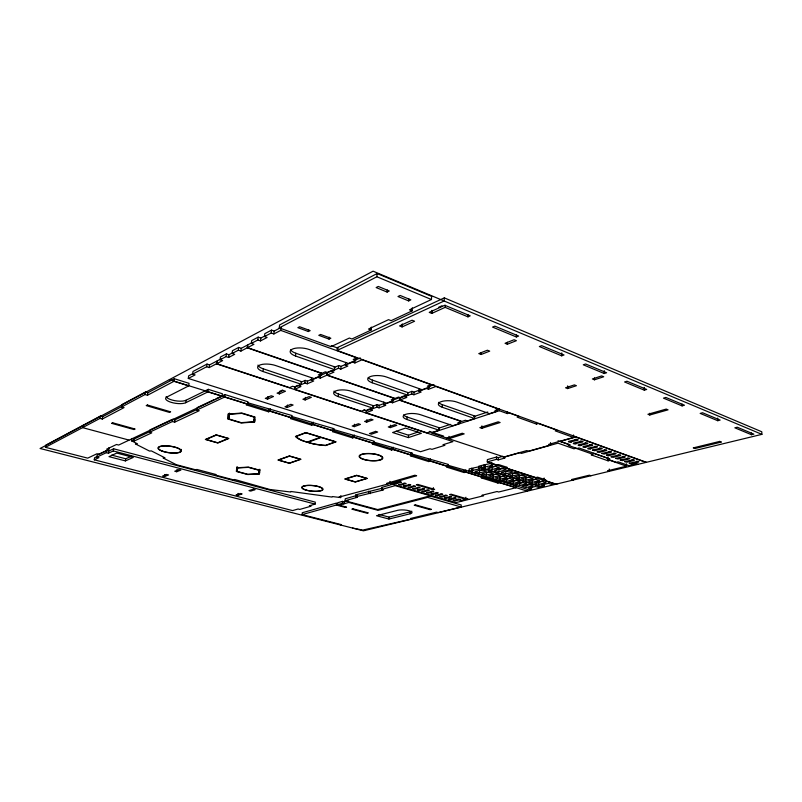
<?xml version="1.0" encoding="UTF-8"?>
<svg xmlns="http://www.w3.org/2000/svg" width="802" height="802" viewBox="0 0 802 802"><rect width="100%" height="100%" fill="white"/><g stroke="black" fill="none" stroke-linecap="round" stroke-linejoin="round"><path stroke-width="1.2" d="M609.259 469.02L609.239 471.315L607.625 470.754L626.492 466.173L626.492 463.837M638.181 464.308L636.557 463.726L628.798 465.611L618.131 461.832L616.217 462.313L607.896 459.376L607.916 457.01M626.492 466.173L610.021 460.348L608.106 460.829L608.127 458.473L593.51 453.3M604.257 373.521L583.295 364.8L585.64 363.998L606.613 372.74L604.257 373.521L604.287 370.684M594.452 379.797L592.407 378.955L601.64 375.917L603.695 376.76L594.452 379.797L594.472 377.932M550.553 442.624L550.493 445.04L548.698 444.418L573.49 437.441L573.54 434.975M567.626 388.589L565.58 387.787L574.382 384.89L576.417 385.712L567.626 388.589L567.676 385.852M561.681 355.817L539.365 346.534L541.691 345.662L564.017 354.975L561.681 355.817L561.741 352.91M557.881 483.746L554.593 483.636L544.077 480.238L544.127 478.032M492.448 463.055L481.621 465.451L481.521 467.706L541.611 486.794L544.247 486.152L544.307 483.967M538.784 484.408L534.573 483.065L541.871 481.25L546.092 482.614L538.784 484.408L538.844 482.223L536.738 481.551M479.766 466.594L469.19 468.919L469.08 471.145L528.949 489.872L531.525 489.24L531.586 487.085M532.297 482.343L528.047 480.989L535.335 479.155L539.586 480.518L532.297 482.343L532.358 480.147L536.528 479.095M550.493 445.04L528.578 451.175L526.794 450.574L504.057 456.97L431.426 433L499.345 410.714L507.315 413.581L509.24 412.96L519.084 416.519L517.15 417.13L536.438 424.078L536.478 422.393M228.059 419.045L228.209 414.053L241.833 413.03L255.086 417.07L254.585 422.022L241.171 422.975L228.059 419.045L228.44 413.632M525.741 480.248L533.029 478.413L528.729 477.03L521.46 478.884L525.741 480.248L525.811 478.052L530.663 476.809M526.072 487.536L521.871 486.212L528.999 484.448L533.2 485.781L526.072 487.536L526.142 485.37L524.037 484.709M253.993 419.356L253.723 421.762L241.201 422.654L228.951 418.985L229.101 414.323L241.813 413.371L254.174 417.14M519.606 485.501L526.724 483.726L522.483 482.383L515.365 484.177L519.606 485.501L519.676 483.335L523.235 482.433M229.352 413.06L228.951 418.985M389.952 481.34L389.802 483.466L455.997 502.593L483.546 495.766L481.942 495.285L497.07 491.516L498.674 492.007L515.866 487.746L515.937 485.591L500.769 480.839M519.135 478.142L526.403 476.278L522.072 474.884L514.804 476.769L519.135 478.142L519.205 475.937L522.844 474.995M516.338 336.96L518.643 336.048L494.844 326.123L492.548 327.076L516.338 336.96L516.408 334.975M512.468 476.017L519.726 474.132L515.345 472.719L508.097 474.634L512.468 476.017L512.548 473.802L516.167 472.849M513.079 483.456L520.187 481.661L515.907 480.308L508.809 482.112L513.079 483.456L513.15 481.28L517.891 480.067M507.315 413.581L507.375 411.867M505.731 473.872L512.979 471.967L508.558 470.543L501.32 472.468L505.731 473.872L505.821 471.646L510.643 470.363M506.493 481.39L513.591 479.566L509.26 478.203L502.182 480.037L506.493 481.39L506.573 479.205L510.122 478.283M498.293 457.601L496.528 457.02L487.365 459.616L487.265 461.902L496.438 459.325L498.202 459.907L498.293 457.601L502.814 456.318M497.942 483.065L498.022 480.889L499.606 480.478L499.516 482.654L497.942 483.065L481.23 477.872L482.804 477.451L482.894 475.255L447.927 465.25M498.944 471.706L506.172 469.772L501.711 468.338L494.493 470.293L498.944 471.706L499.024 469.471L503.846 468.167M499.846 479.305L506.924 477.461L502.563 476.087L495.496 477.942L499.846 479.305L499.937 477.11L504.648 475.867M507.345 344.238L516.408 340.7L514.082 339.737L505.029 343.296L507.345 344.238L507.425 342.274M492.077 469.521L499.295 467.566L494.794 466.112L487.586 468.097L492.077 469.521L492.177 467.275L495.776 466.283M493.14 477.2L500.207 475.335L495.806 473.942L488.749 475.827L493.14 477.2L493.23 474.995L497.942 473.741M438.694 402.313A11.098 3.89 3 0 0 442.273 404.629L474.754 416.027L474.644 418.554L442.133 407.195A11.108 3.87 3 0 1 441.08 401.672A11.108 3.87 3 0 1 456.779 402.053L489.451 413.682L497.029 411.195L497.1 409.471M496.438 459.325L496.528 457.02M499.345 410.714L499.415 408.99M486.373 475.075L493.42 473.19L488.979 471.787L481.942 473.691L486.373 475.075L486.463 472.869L489.992 471.917M481.521 467.706L492.358 465.33L491.305 464.99L491.405 462.724M478.624 468.508L481.2 467.797L481.3 465.541L478.724 466.263L478.624 468.508L479.666 468.839L469.08 471.145M484.117 466.985L484.218 464.729M485.16 467.315L485.26 465.06M481.1 354.494L489.691 351.136L487.385 350.213L478.794 353.592L481.1 354.494L481.18 352.579M479.546 472.939L486.573 471.025L482.092 469.601L475.065 471.536L479.546 472.939L479.646 470.714L484.328 469.431M481.812 428.308L500.107 422.524L498.162 421.832L479.877 427.636L481.812 428.308L481.922 425.832M471.606 470.443L471.716 468.218M472.649 470.774L472.749 468.538M352.589 528.067L362.755 530.092L412.118 518.874L410.584 518.463L436.519 512.157L438.062 512.588L461.12 507.004L461.22 504.989L428.96 495.686M411.687 453.932L448.308 464.428L448.188 466.674L446.644 467.125L464.137 472.558L464.248 470.343M464.137 472.558L465.701 472.127L465.802 469.902M465.912 497.23L465.812 499.295L449.691 494.573L451.125 494.202L468.849 499.405M403.596 414.875A10.667 3.609 3.7 0 0 407.205 417.05L439.245 427.777L439.105 430.223L407.045 419.536A10.677 3.589 3.7 0 1 405.581 414.373A10.677 3.589 3.7 0 1 420.629 414.754L452.869 425.702L459.897 423.396L460.027 420.9M467.967 316.85L470.233 315.858L444.789 305.251L429.21 312.369L431.777 313.422L445.12 307.356L467.967 316.85L468.067 314.805M448.95 436.338L448.819 438.744L464.178 433.892L462.253 433.24L446.914 438.113M445.12 307.356L445.24 305.281M442.133 407.195L442.273 404.629M373.682 442.062L412.068 453.1L411.917 455.386L410.393 455.857L428.729 461.561L430.273 461.1L430.403 458.834M433.22 489.741L434.644 489.36L417.792 484.408L416.378 484.809L433.22 489.741L433.341 487.636M444.308 297.863L444.128 300.991L337.051 350.444L337.311 347.617L444.308 297.863L761.8 431.777L761.9 434.353L363.426 530.824L40.1 448.488L373.08 271.176L761.9 434.353M259.938 469.37L259.387 473.942L247.758 474.533L236.45 471.476L236.68 467.756L248.47 467.125L259.868 470.253M419.125 388.619L418.965 391.266L426.293 388.499L428.479 389.281L428.649 386.614M368.298 377.562A11.579 4.271 4.3 0 0 372.409 380.108L407.907 392.569L407.737 395.185L372.198 382.775A11.589 4.251 4.3 0 1 370.133 376.649A11.589 4.251 4.3 0 1 386.404 376.99L422.173 389.732L429.571 386.935L429.732 384.258M428.729 461.561L428.87 459.295M236.851 466.874L236.45 471.476M412.298 307.808L412.098 310.875L409.491 309.823L431.436 299.517L431.626 296.379L377.12 273.522L279.587 324.97L279.266 327.888L331.046 346.654L349.371 338.043L351.908 338.985L371.075 330.033L371.316 327.086M431.777 313.422L431.967 310.354M259.166 469.32L258.635 473.741L247.778 474.293L237.232 471.436L237.623 467.005M410.213 513.761A8.11 2.075 3.9 0 0 409.07 510.754A8.11 2.075 3.9 0 0 397.652 510.323L376.509 515.726L388.95 519.034L410.213 513.761L410.343 511.806A8.11 2.085 3.9 0 0 411.827 511.185M408.378 437.601L421.361 433.301L405.501 428.098L392.609 432.519L408.378 437.601L408.539 435.215L417.972 432.057M399.957 397.471L399.777 400.058L406.784 397.431L404.629 396.679L411.737 393.993L411.907 391.356L414.083 392.128L420.268 389.782M411.737 393.993L413.902 394.754L414.083 392.128M407.045 419.536L407.205 417.05M408.679 300.91L410.865 299.868L400.148 295.457L397.972 296.519L408.679 300.91L408.82 298.835M332.64 429.25L374.053 441.2L373.872 443.536L372.369 444.047L391.607 450.022L391.777 447.716M391.607 450.022L393.13 449.531L393.291 447.225M402.083 326.925L414.594 321.231L412.048 320.219L399.546 325.933L402.083 326.925L402.293 323.938M388.95 519.034L389.08 517.13L410.343 511.806M383.787 402.053L383.597 404.609L390.384 402.053L392.529 402.784L399.426 400.188L399.607 397.602L393.862 399.777M390.303 427.606L396.769 425.351L394.744 424.689L388.288 426.955L390.303 427.606L390.484 425.17M392.529 402.784L392.719 400.208M334.023 391.105A11.138 3.95 5 0 0 338.464 394.013L373.371 405.712L373.171 408.238L338.243 396.599A11.148 3.92 5 0 1 335.797 390.895A11.148 3.92 5 0 1 351.366 391.256L386.544 403.185L393.381 400.609L393.571 398.023M382.313 488.217L355.968 494.774L355.797 496.799L383.356 489.952L381.662 489.471L381.812 487.395L394.193 483.857M370.233 493.661L370.384 491.616M366.143 410.263L365.943 412.769L372.449 410.333L370.313 409.622L376.91 407.135L377.1 404.599L379.236 405.311L383.697 403.627M387.125 292.068L389.291 290.986L378.273 286.454L376.128 287.557L387.125 292.068L387.286 289.973M376.91 407.135L379.045 407.847L379.236 405.311M368.539 493.19L368.699 491.135M279.266 327.888L376.86 276.75L377.12 273.522M366.684 422.123L373.04 419.807L370.965 419.125L364.619 421.451L366.684 422.123L366.885 419.667M372.198 382.775L372.409 380.108M291.868 416.519L334.113 428.709L333.903 431.095L332.429 431.636L352.649 437.922L352.84 435.556M354.253 426.654L360.429 424.408L358.364 423.747L352.198 426.002L354.253 426.654L354.454 424.238M352.649 437.922L354.133 437.391L354.324 435.035M342.504 501.38L337.712 502.734L337.542 504.699L342.344 503.355L342.504 501.38L344.158 501.821L348.038 500.729M345.642 362.454L345.401 365.201L352.489 362.083L354.885 362.945L355.116 360.178L360.268 357.903M290.665 349.782A12.17 4.682 6.1 0 0 295.798 353.221L334.765 366.895L334.514 369.622L295.507 355.998A12.18 4.662 6.1 0 1 292.229 349.181A12.18 4.662 6.1 0 1 309.131 349.482L348.449 363.486L355.587 360.339L355.827 357.552M344.158 501.821L343.988 503.796L342.344 503.355M381.662 489.471L395.175 485.641L430.333 495.786L377.722 509.581L345.091 500.759L345.261 498.764L356.519 495.556M302.113 514.623L336.349 505.029L336.519 503.075L302.294 512.739L302.113 514.623L341.462 524.658L340.339 524.949M149.954 431.566L133.914 439.105L131.769 438.524L131.438 440.749L137.272 443.727L135.388 443.897L149.493 451.065L151.357 450.904L164.961 457.832L163.117 457.992L176.29 464.679L195.808 469.852L196.881 469.441L215.999 474.513L214.916 474.914L233.613 479.877L234.715 479.486L269.823 489.471L290.685 492.017L290.936 491.486L332.048 497.08L332.379 496.558L340.69 497.581L340.86 495.566M330.825 370.895L327.447 372.379L327.196 375.065L333.953 372.108L331.587 371.286L338.434 368.268L340.82 369.11L341.061 366.374L346.043 364.178M338.434 368.268L338.685 365.542L341.061 366.374M338.243 396.599L338.464 394.013M329.051 339.106L330.875 338.233L320.589 334.454L318.775 335.336L329.051 339.106L329.231 337.181M320.219 378.123L326.865 375.216L327.116 372.529L320.469 375.456L320.219 378.123L317.873 377.321L311.336 380.198L311.597 377.541M94.255 459.817L292.61 510.593L298.123 508.999L299.768 509.43L311.026 506.192L309.372 505.751L315.116 504.097L315.296 502.142L113.633 448.779L108.761 451.065L106.666 450.513L97.172 454.995L96.841 457.12L98.907 457.651L94.255 459.817L94.586 457.711L97.373 456.408M257.983 365.07A11.699 4.301 6.6 0 0 263.357 368.85L301.532 381.642L301.261 384.268L263.056 371.537A11.709 4.281 6.6 0 1 259.457 365.211A11.709 4.281 6.6 0 1 275.597 365.532L314.113 378.604L320.7 375.707L320.95 373.03M247.678 402.734L292.118 415.576L291.868 418.012L290.434 418.594L311.697 425.2L311.928 422.784M311.697 425.2L313.151 424.639L313.382 422.223M305.161 399.957L311.336 397.371L309.081 396.639L302.915 399.236L305.161 399.957L305.412 397.411M298.053 385.341L294.935 386.714L294.665 389.321L300.91 386.584L298.585 385.812L304.91 383.025L307.246 383.807L307.507 381.171L311.788 379.286M253.723 421.762L254.224 417.04M308.369 331.527L310.173 330.625L299.627 326.745L297.833 327.657L308.369 331.527L308.57 329.582M304.91 383.025L305.171 380.389L307.507 381.171M287.196 407.496L293.091 405.02L290.865 404.308L284.971 406.794L287.196 407.496L287.447 405M295.507 355.998L295.798 353.221M279.407 393.902L285.442 391.236L283.136 390.484L277.101 393.15L279.407 393.902L279.677 391.336L282.695 389.993M216.039 398.724L224.891 394.544L247.898 401.742L247.607 404.228L246.214 404.85L268.61 411.807L270.023 411.215L270.294 408.749M264.48 336.539L271.216 333.01L273.873 333.963L280.74 330.384L281.051 327.487L274.184 331.076L271.537 330.123L264.8 333.672L264.48 336.539L267.116 337.472L260.48 340.92L257.853 339.998L251.347 343.406L251.678 340.579L258.184 337.151L260.8 338.073L265.221 335.767M273.873 333.963L274.184 331.076M258.635 473.741L258.866 471.636M259.387 473.942L259.617 471.837M267.607 399.095L273.462 396.519L271.166 395.787L265.322 398.373L267.607 399.095L267.878 396.569M268.61 411.807L268.881 409.351M263.056 371.537L263.357 368.85M271.216 333.01L271.537 330.123M254.585 422.022L254.856 419.626M237.853 495.345L242.114 493.942L240.349 493.481L236.099 494.894L237.853 495.345L238.084 493.37M257.853 339.998L258.184 337.151M260.48 340.92L260.8 338.073M237.232 471.436L237.472 469.33M232.149 353.441L238.334 350.203L240.921 351.086L247.227 347.807L247.547 345.01L241.252 348.309L238.665 347.426L232.48 350.685L232.149 353.441L234.715 354.314L228.62 357.481L226.064 356.619L220.069 359.757L220.41 357.03L226.395 353.882L228.961 354.745L233.021 352.619M334.514 369.622L327.717 372.619L325.341 371.797L321.993 373.281L247.537 347.647L247.868 344.85L252.149 342.614M238.334 350.203L238.665 347.426M240.921 351.086L241.252 348.309M226.064 356.619L226.395 353.882M82.556 427.636L82.927 425.351L45.764 445.16L45.393 447.315L82.556 427.636L129.122 440.118L222.064 396.278L222.375 393.752L208.269 389.341L186.024 400.248A10.777 3.539 8 0 1 174.906 400.689A10.777 3.539 8 0 1 166.104 396.679M228.62 357.481L228.961 354.745M213.833 399.767L197.232 407.606L196.921 410.043L224.58 397.06L224.891 394.544M192.63 374.103L206.655 366.765L209.182 367.587L216.42 363.817L216.761 361.121L209.522 364.91L207.006 364.088L192.981 371.466L192.63 374.103L195.117 374.895L188.29 378.444L188.64 375.837L192.54 373.802M295.136 387.025L292.66 386.263L289.562 387.637L216.72 363.667L217.061 360.97L220.991 358.915M209.182 367.587L209.522 364.91M122.265 406.313L102.656 416.709L100.35 416.068L83.127 425.25L82.756 427.526L99.979 418.403L102.285 419.045L124.079 407.576L121.724 406.895L122.094 404.479L145.423 392.038L147.839 392.759L174.325 378.724L189.051 383.336L188.711 385.892L166.816 397.04A10.787 3.519 7.9 0 0 171.257 402.363A10.787 3.519 7.9 0 0 185.693 402.724L207.939 391.887L208.269 389.341M206.655 366.765L207.006 364.088M176.701 471.736L180.851 470.112L178.906 469.601L174.766 471.235L176.701 471.736L176.971 469.661M185.693 402.724L186.024 400.248M164.54 476.518L168.54 474.944L166.626 474.453L162.626 476.027L164.54 476.518L164.821 474.483M171.668 419.677L149.904 429.952L149.573 432.248L172.43 421.521L172.751 419.165L174.986 419.807L197.282 409.341M172.43 421.521L174.666 422.173L174.986 419.807M121.724 406.895L145.062 394.534L147.478 395.256L173.964 381.311L174.325 378.724M147.478 395.256L147.839 392.759M145.062 394.534L145.423 392.038M131.438 440.749L133.583 441.331L133.914 439.105M125.393 460.899L133.282 457.411L116.771 453.07L109.012 456.649L125.393 460.899L125.703 458.784L131.348 456.278M96.841 457.12L106.335 452.669L108.42 453.21L113.293 450.945L113.633 448.779M106.335 452.669L106.666 450.513M45.393 447.315L87.709 458.142L97.022 453.731L99.107 454.273L108.731 449.742L109.062 447.566M108.42 453.21L108.761 451.065M99.979 418.403L100.35 416.068M102.285 419.045L102.656 416.709M216.72 363.667L222.625 360.599L220.069 359.757M247.537 347.647L253.953 344.309L251.347 343.406M128.911 440.218L118.656 445.05L116.531 444.488L106.616 449.18L108.731 449.742M412.098 310.875L391.125 320.67L388.539 319.657L368.519 329.051L371.075 330.033M133.583 441.331L151.758 432.849L149.573 432.248M174.666 422.173L199.197 410.724L196.921 410.043M438.634 307.306L441.962 305.773M300.95 382.263L305.171 380.389M334.113 367.567L338.685 365.542M294.986 387.035L301.261 384.268M307.246 383.807L313.682 380.99L311.336 380.198M340.82 369.11L347.797 366.053L345.401 365.201M354.885 362.945L362.093 359.787L431.115 384.729L427.376 386.143L429.571 386.935M372.709 406.263L377.1 404.599M407.847 392.9L411.907 391.356M364.499 410.002L361.271 411.236L294.665 389.321M367.226 409.852L370.474 408.629M401.13 397.03L404.629 395.697M429.712 386.213L433.972 384.599M373.171 408.238L366.634 410.714L364.008 409.792M407.737 395.185L400.679 397.852L398.514 397.1L395.025 398.424L327.196 375.065M379.045 407.847L385.732 405.341L383.597 404.609M413.902 394.754L421.14 392.038L418.965 391.266M428.479 389.281L435.937 386.474L498.854 409.21L495.024 410.474L497.029 411.195M438.594 428.258L450.293 424.388M473.701 416.649L487.746 411.997M430.413 431.787L427.085 432.89L365.943 412.769M432.368 432.438L439.105 430.223M474.644 418.554L467.396 420.93L465.411 420.248L461.832 421.421L399.777 400.058M410.544 453.571L412.068 453.1M644.327 390.173L646.693 389.451L626.953 381.221L624.588 381.973L644.327 390.173L644.317 387.406M536.438 424.078L538.373 423.496L557.159 430.283L555.205 430.844L573.49 437.441M389.802 483.466L416.629 475.746L414.875 475.225L386.704 483.355L388.429 483.857L339.005 497.12L340.69 497.581M345.091 500.759L357.481 497.26L355.797 496.799M649.77 414.995L668.056 409.842L666.221 409.09L647.946 414.263L649.77 414.995L649.76 413.241M682.091 405.882L684.467 405.21L665.85 397.451L663.485 398.143L682.091 405.882L682.061 404.078M498.202 459.907L504.989 458.002L503.225 457.421L519.696 452.789L521.47 453.391L557.981 443.165L573.931 448.789L575.836 448.278L593.139 454.393L591.234 454.884L608.106 460.829M339.196 505.14L348.85 502.443L378.073 510.333L427.636 497.39L461.12 507.004M491.305 464.99L493.952 464.258L554.252 483.716L551.565 484.368L548.347 483.335L541.039 485.13L544.247 486.152M717.75 420.709L720.126 420.088L702.552 412.749L700.176 413.401L717.75 420.709L717.69 418.073M607.896 459.376L609.821 458.884L578.994 447.967L577.089 448.478L568.277 445.371L570.182 444.839L560.357 441.361L575.806 437.02L646.051 462.403M467.255 498.934L460.077 500.729L461.671 501.19M544.077 480.238L545.751 479.827L537.551 477.17L535.876 477.591L505.551 467.807L507.215 467.355L498.563 464.558L496.899 465.02L487.265 461.902M526.142 485.37L530.894 484.187M538.844 482.223L543.014 481.19M751.484 434.724L753.86 434.153L737.228 427.215L734.853 427.817L751.484 434.724L751.424 433.01M237.452 467.967L248.44 467.376L259.076 470.303M111.678 455.125L125.703 458.784M113.293 450.945L315.116 504.097M336.349 505.029L345.361 507.435L346.554 507.105L337.542 504.699M378.915 514.413L389.08 517.13M355.968 494.774L357.642 495.235M169.372 379.657L527.345 491.145M173.964 381.311L188.711 385.892M207.939 391.887L222.064 396.278M224.58 397.06L247.607 404.228M270.023 411.215L291.868 418.012M313.151 424.639L333.903 431.095M354.133 437.391L373.872 443.536M393.13 449.531L411.917 455.386M430.273 461.1L448.188 466.674M465.701 472.127L482.804 477.451M499.516 482.654L515.866 487.746M482.523 476.047L498.022 480.889M188.29 378.444L420.569 451.716L430.052 448.759L431.927 449.351L444.879 445.331L442.995 444.719L452.94 441.611L216.42 363.817M491.035 474.303L493.23 474.995M504.418 478.523L506.573 479.205M531.525 489.24L528.317 488.238L535.455 486.493L538.663 487.506L541.29 486.874L481.2 467.797M489.932 466.553L492.177 467.275M496.799 468.759L499.024 469.471M396.158 431.205L408.539 435.215M573.31 480.017L571.706 479.486L589.37 475.185L590.984 475.736M429.321 431.376L443.566 436.087M320.7 375.707L318.334 374.895L321.652 373.431L247.227 347.807M393.381 400.609L391.226 399.867L394.674 398.554L326.865 375.216M459.897 423.396L457.922 422.714L461.471 421.541L399.426 400.188M558.032 440.739L569.42 444.769M355.587 360.339L353.181 359.466L356.79 357.872L280.74 330.384M337.051 350.444L646.442 462.313M331.306 345.732L338.324 348.279M376.86 276.75L431.436 299.517M181.302 449.401A11.769 3.378 7.5 0 1 180.229 450.102M592.488 450.123L594.693 450.714L601.279 448.98A1.634 0.501 0.6 0 0 601.811 448.198A1.634 0.501 0.6 0 0 599.204 448.238L599.726 448.428L592.488 450.123M597.199 451.807L599.395 452.388L605.981 450.674C608.959 449.932 602.974 449.23 604.437 450.123L597.199 451.807M601.881 453.471L604.066 454.052L610.663 452.358C613.64 451.626 607.675 450.914 609.129 451.807L601.881 453.471M606.533 455.125L608.708 455.696L615.304 454.022C618.282 453.3 612.337 452.589 613.781 453.471L606.533 455.125M611.144 456.769L613.309 457.34L619.906 455.676C622.893 454.965 616.969 454.253 618.392 455.135L611.144 456.769M615.736 458.403L617.881 458.975L624.487 457.32C627.465 456.619 621.57 455.907 622.984 456.779L615.736 458.403M620.287 460.027L622.422 460.589L629.039 458.955C632.016 458.263 626.141 457.551 627.545 458.423L620.287 460.027M624.818 461.641L626.943 462.203L633.55 460.579C636.537 459.897 630.683 459.185 632.066 460.047L624.818 461.641M629.309 463.245L631.425 463.797L638.041 462.193C641.019 461.511 635.194 460.799 636.567 461.661L629.309 463.245M394.193 483.255L396.228 483.837L400.419 482.353C403.667 482.483 397.972 481.07 399.386 482.052L394.193 483.255M398.905 484.619L400.92 485.2L405.13 483.726C408.368 483.857 402.704 482.443 404.098 483.426L398.905 484.619M403.576 485.972L405.591 486.553L409.812 485.1C413.04 485.22 407.396 483.817 408.779 484.799L403.576 485.972M408.228 487.325L410.223 487.897L414.454 486.453C417.682 486.583 412.068 485.18 413.441 486.152L408.228 487.325M412.85 488.659L414.834 489.24L419.085 487.796C422.303 487.927 416.709 486.543 418.073 487.506L412.85 488.659M417.451 489.992L419.426 490.563L423.677 489.14C426.824 489.29 421.341 487.877 422.674 488.849L417.451 489.992M422.012 491.315L423.977 491.887L428.248 490.473C431.456 490.603 425.912 489.23 427.245 490.182L422.012 491.315M426.554 492.639L428.509 493.2L432.789 491.796C435.987 491.927 430.463 490.563 431.797 491.506L426.554 492.639M431.065 493.942L433.01 494.503L437.301 493.12C440.498 493.25 435.005 491.887 436.308 492.829L431.065 493.942M435.556 495.245L437.491 495.806L441.792 494.423C444.98 494.553 439.506 493.2 440.809 494.142L435.556 495.245M440.017 496.538L441.932 497.1L446.253 495.726C449.431 495.857 443.987 494.513 445.27 495.446L440.017 496.538M444.458 497.821L446.363 498.383L450.684 497.019C453.862 497.15 448.438 495.816 449.711 496.739L444.458 497.821M448.859 499.105L450.764 499.656L455.095 498.303C458.263 498.433 452.859 497.11 454.132 498.022L448.859 499.105M453.25 500.378L455.135 500.919L460.589 499.486L458.594 499.034L453.25 500.378M112.661 422.784L111.598 423.326L134.014 429.561L135.097 429.04L112.661 422.784M147.408 405L146.225 405.601L169.422 412.408L170.625 411.827L147.408 405M216.209 434.864L205.352 439.446L217.883 443.005L228.841 438.504L216.209 434.864M216.39 435.085L206.014 439.466L217.703 442.784L228.179 438.483L216.39 435.085M305.732 432.559L295.427 436.468L296.62 437.551A30.245 9.524 5.2 0 0 302.093 440.609L312.84 443.827A30.245 9.524 5.2 0 0 322.364 445.28L325.632 445.551L336.118 441.832L305.732 432.559M305.863 432.789L296.008 436.529A29.494 9.283 5.2 0 0 304.82 441.441L306.965 442.143L320.379 437.22L305.863 432.789M321.191 437.471L307.767 442.383L310.073 443.015A29.494 9.283 5.2 0 0 325.411 445.371L335.437 441.812L321.191 437.471M289.372 455.947L277.923 460.037L289.442 463.305L300.971 459.285L289.372 455.947M289.502 456.148L278.555 460.057L289.311 463.115L300.329 459.265L289.502 456.148M375.647 431.386L369.461 433.551L371.466 434.183L377.652 432.027L375.647 431.386M253.392 489.16L248.991 490.613L250.765 491.085L255.176 489.631L253.392 489.16M356.649 475.335L344.73 478.994L355.356 482.012L367.336 478.413L356.649 475.335M356.74 475.516L345.351 479.025L355.266 481.832L366.714 478.393L356.74 475.516M575.635 439.767L569.3 441.19A1.644 0.521 1 0 0 568.839 442.002A1.644 0.521 1 0 0 571.445 441.962L570.914 441.772L577.25 440.348A1.654 0.521 0.9 0 0 577.731 439.526A1.654 0.521 0.9 0 0 575.104 439.576L575.635 439.767M580.528 441.521L574.182 442.935A1.634 0.511 1 0 0 573.711 443.737A1.634 0.511 1 0 0 576.317 443.696L575.776 443.506L582.122 442.102A1.644 0.521 0.8 0 0 582.613 441.29A1.644 0.521 0.8 0 0 579.986 441.331L580.528 441.521M585.38 443.265L579.034 444.669A1.634 0.511 0.9 0 0 578.553 445.461A1.634 0.511 0.9 0 0 581.149 445.421L580.618 445.23L586.964 443.837A1.644 0.521 0.8 0 0 587.465 443.035A1.644 0.521 0.8 0 0 584.848 443.075L585.38 443.265M353.05 508.839L351.847 509.16L367.055 513.21L368.268 512.889L353.05 508.839M590.192 445L583.846 446.383A1.624 0.511 0.8 0 0 583.355 447.175A1.624 0.511 0.8 0 0 585.951 447.135L585.42 446.945L591.766 445.561A1.644 0.511 0.7 0 0 592.277 444.769A1.644 0.511 0.7 0 0 589.66 444.809L590.192 445M594.974 446.714L588.628 448.087A1.624 0.501 0.8 0 0 588.127 448.869A1.624 0.501 0.8 0 0 590.713 448.829L590.192 448.649L596.538 447.275A1.634 0.511 0.7 0 0 597.059 446.483A1.634 0.511 0.7 0 0 594.452 446.534L594.974 446.714M305.231 485.771L303.577 486.202A10.266 2.767 5.2 0 0 311.366 491.045A10.266 2.767 5.2 0 0 322.023 488.258A10.266 2.767 5.2 0 0 305.231 485.771M415.566 504.899L414.233 505.23L430.062 509.661L431.396 509.33L415.566 504.899M719.775 441.401L693.269 447.887L694.913 448.518L721.419 442.052L719.775 441.401M363.978 459.376A11.408 3.429 4.4 0 0 382.253 458.433A11.408 3.429 4.4 0 0 366.745 453.671A11.408 3.429 4.4 0 0 363.978 459.376M363.687 459.466A11.88 3.569 4.4 0 0 382.724 458.483A11.88 3.569 4.4 0 0 366.574 453.521A11.88 3.569 4.4 0 0 363.687 459.466M306.234 490.202A10.697 2.887 5.2 0 0 322.985 489.521A10.697 2.887 5.2 0 0 307.898 485.35A10.697 2.887 5.2 0 0 306.234 490.202M161.613 450.955A11.779 3.358 7.5 0 0 181.011 451.596A11.779 3.358 7.5 0 0 166.275 445.812A11.779 3.358 7.5 0 0 161.613 450.955M162.475 451.105A11.308 3.228 7.5 0 0 180.701 451.336A11.308 3.228 7.5 0 0 165.733 445.942A11.308 3.228 7.5 0 0 162.475 451.105"/></g></svg>
